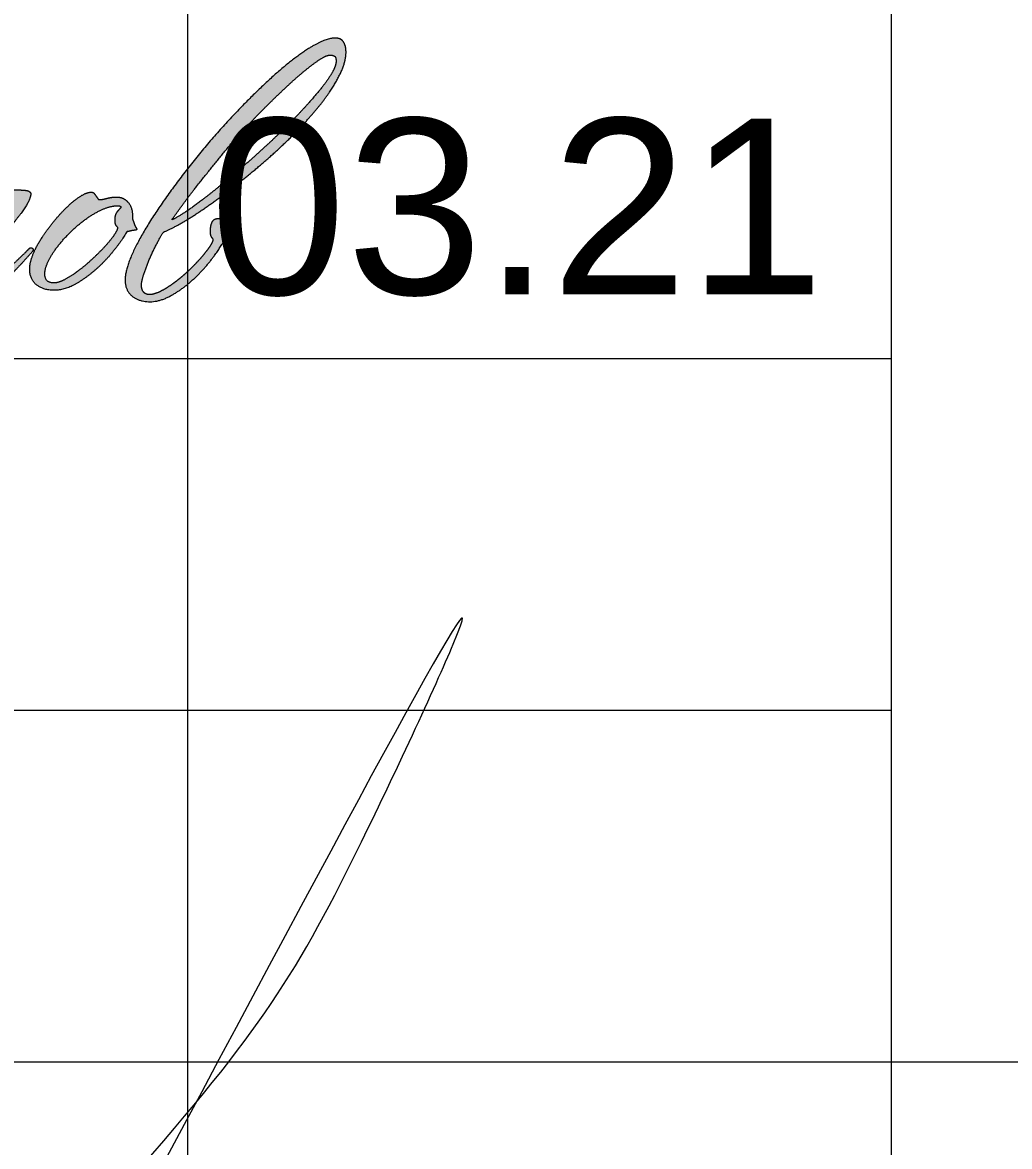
# Model space of a CAD drawing. Header units: metres. Extents: x 0 to 41, y 0 to 29.
# Drawn here: x 27.265 to 28.668, y 1.88 to 3.478 of the extents above; entities that cross this region are included whole.
import ezdxf

# ---------------------------------------------------------------- set-up
doc = ezdxf.new("R2010")
doc.units = ezdxf.units.M
doc.header["$MEASUREMENT"] = 0
doc.layers.add('Level 50', color=7, linetype='Continuous', lineweight=0)
doc.layers.add('Level 63', color=7, linetype='Continuous', lineweight=0)
doc.styles.add('GOST 2.304', font='CS_Gost2304.shx')

# ---------------------------------------------------------------- blocks, each defined once
blk = doc.blocks.new('*U47')
at = {"layer": 'Level 63', "color": 7, "linetype": 'Continuous', "lineweight": 13}
for p, q in [((7.0128, -8.5), (7.0128, -14)), ((8.0128, -8.5), (8.0128, -14)), ((8.0128, -12.5), (20.0128, -12.5))]:
    blk.add_line(p, q, dxfattribs=at)
at = {"layer": 'Level 63', "color": 7, "linetype": 'Continuous', "lineweight": 0}
for p, q in [((1.5128, -11.5), (8.0128, -11.5)), ((1.5128, -12), (8.0128, -12)), ((1.5128, -12.5), (8.0128, -12.5))]:
    blk.add_line(p, q, dxfattribs=at)
blk = doc.blocks.new('*U8')
at = {"linetype": 'Continuous', "lineweight": 0}
h = blk.add_hatch(color=5, dxfattribs=at)
edge = h.paths.add_edge_path()
edge.add_spline(control_points=[(0.5578, -0.0108), (0.5606, -0.0104), (0.5629, -0.0098), (0.5653, -0.0092), (0.5665, -0.0092)], knot_values=[0, 0, 0, 0.5, 0.5, 1, 1, 1], degree=2, periodic=0)
edge.add_spline(control_points=[(0.5665, -0.0092), (0.5713, -0.0084), (0.5685, -0.0052), (0.5677, -0.0044), (0.5667, -0.0017), (0.5657, 0.0011), (0.5645, 0.0043)], knot_values=[0, 0, 0, 0.333333, 0.333333, 0.666667, 0.666667, 1, 1, 1], degree=2, periodic=0)
edge.add_spline(control_points=[(0.5645, 0.0043), (0.5645, 0.0051), (0.5647, 0.0057), (0.5649, 0.0063), (0.5649, 0.0071), (0.5649, 0.0127), (0.5625, 0.0159), (0.5602, 0.019), (0.5526, 0.019), (0.547, 0.019), (0.5448, 0.0149), (0.5427, 0.0107), (0.5427, 0.0039), (0.5427, -0.0013), (0.544, -0.003), (0.5454, -0.0048), (0.5462, -0.0056)], knot_values=[0, 0, 0, 0.125, 0.125, 0.25, 0.25, 0.375, 0.375, 0.5, 0.5, 0.625, 0.625, 0.75, 0.75, 0.875, 0.875, 1, 1, 1], degree=2, periodic=0)
edge.add_spline(control_points=[(0.5462, -0.0056), (0.5462, -0.0088), (0.5421, -0.015), (0.5379, -0.0211), (0.5313, -0.0287), (0.5247, -0.0363), (0.5164, -0.0442), (0.508, -0.0522), (0.4995, -0.0585), (0.4909, -0.0649), (0.4828, -0.0691), (0.4746, -0.0733), (0.4687, -0.0733), (0.4643, -0.0733), (0.4617, -0.0703), (0.4591, -0.0673), (0.4591, -0.0617), (0.4591, -0.057), (0.4623, -0.0474), (0.4655, -0.0379), (0.4698, -0.0279), (0.4742, -0.018), (0.4788, -0.0094), (0.4834, -0.0009), (0.4858, 0.0027)], knot_values=[0, 0, 0, 0.083333, 0.083333, 0.166667, 0.166667, 0.25, 0.25, 0.333333, 0.333333, 0.416667, 0.416667, 0.5, 0.5, 0.583333, 0.583333, 0.666667, 0.666667, 0.75, 0.75, 0.833333, 0.833333, 0.916667, 0.916667, 1, 1, 1], degree=2, periodic=0)
edge.add_spline(control_points=[(0.4858, 0.0027), (0.4973, 0.0075), (0.5134, 0.0172), (0.5295, 0.0269), (0.5476, 0.0401), (0.5657, 0.0532), (0.5852, 0.0689), (0.6047, 0.0846), (0.623, 0.1013), (0.6405, 0.1172), (0.656, 0.1339), (0.6715, 0.1506), (0.6831, 0.1663), (0.6946, 0.182), (0.7014, 0.1963), (0.7082, 0.2106), (0.7082, 0.2222)], knot_values=[0, 0, 0, 0.125, 0.125, 0.25, 0.25, 0.375, 0.375, 0.5, 0.5, 0.625, 0.625, 0.75, 0.75, 0.875, 0.875, 1, 1, 1], degree=2, periodic=0)
edge.add_spline(control_points=[(0.7082, 0.2222), (0.7082, 0.2301), (0.705, 0.2347), (0.7018, 0.2393), (0.695, 0.2393), (0.6843, 0.2393), (0.6674, 0.2293), (0.6505, 0.2194), (0.6306, 0.2025), (0.6107, 0.1856), (0.5886, 0.1633), (0.5665, 0.1411), (0.5452, 0.1166), (0.524, 0.0922), (0.5049, 0.0667), (0.4858, 0.0413), (0.471, 0.0182), (0.4563, -0.0049), (0.4478, -0.0239), (0.4392, -0.043), (0.4392, -0.0554), (0.4392, -0.0685), (0.4478, -0.0752), (0.4563, -0.082), (0.4691, -0.082), (0.4814, -0.082), (0.4945, -0.0748), (0.5076, -0.0677), (0.5198, -0.0569), (0.5319, -0.0462), (0.5419, -0.0337), (0.5518, -0.0211), (0.5578, -0.0108)], knot_values=[0, 0, 0, 0.0625, 0.0625, 0.125, 0.125, 0.1875, 0.1875, 0.25, 0.25, 0.3125, 0.3125, 0.375, 0.375, 0.4375, 0.4375, 0.5, 0.5, 0.5625, 0.5625, 0.625, 0.625, 0.6875, 0.6875, 0.75, 0.75, 0.8125, 0.8125, 0.875, 0.875, 0.9375, 0.9375, 1, 1, 1], degree=2, periodic=0)
edge = h.paths.add_edge_path(flags=16)
edge.add_spline(control_points=[(0.496, 0.0176), (0.5123, 0.0411), (0.531, 0.0645), (0.5497, 0.088), (0.5664, 0.1083), (0.5724, 0.1154), (0.5827, 0.1266), (0.5931, 0.1377), (0.605, 0.1499), (0.6169, 0.162), (0.6299, 0.1743), (0.6428, 0.1867), (0.6543, 0.1964), (0.6659, 0.2062), (0.675, 0.2123), (0.6842, 0.2185), (0.6889, 0.2185), (0.6925, 0.2185), (0.6943, 0.2171), (0.6961, 0.2157), (0.6961, 0.2113)], knot_values=[0, 0, 0, 0.1, 0.1, 0.2, 0.2, 0.3, 0.3, 0.4, 0.4, 0.5, 0.5, 0.6, 0.6, 0.7, 0.7, 0.8, 0.8, 0.9, 0.9, 1, 1, 1], degree=2, periodic=0)
edge.add_spline(control_points=[(0.6961, 0.2113), (0.6961, 0.2046), (0.6893, 0.1938), (0.6826, 0.1831), (0.671, 0.1696), (0.6595, 0.156), (0.6446, 0.1407), (0.6297, 0.1254), (0.613, 0.1099), (0.5954, 0.0936), (0.5777, 0.0784), (0.56, 0.0633), (0.5443, 0.0508), (0.5286, 0.0383), (0.5159, 0.0295), (0.5031, 0.0208), (0.496, 0.0176)], knot_values=[0, 0, 0, 0.125, 0.125, 0.25, 0.25, 0.375, 0.375, 0.5, 0.5, 0.625, 0.625, 0.75, 0.75, 0.875, 0.875, 1, 1, 1], degree=2, periodic=0)
h = blk.add_hatch(color=5, dxfattribs=at)
edge = h.paths.add_edge_path()
edge.add_line((0.1897, -0.0449), (0.1897, -0.0434))
edge.add_spline(control_points=[(0.1897, -0.0434), (0.1881, -0.039), (0.1855, -0.038), (0.1829, -0.037), (0.1801, -0.0374), (0.1718, -0.0378), (0.168, -0.0438), (0.1642, -0.0498), (0.1648, -0.0565), (0.1654, -0.0633), (0.1704, -0.0689), (0.1753, -0.0745), (0.1853, -0.0745), (0.1972, -0.0737), (0.2076, -0.0674), (0.2179, -0.0612), (0.2271, -0.0523), (0.2362, -0.0433), (0.2438, -0.0326), (0.2513, -0.0218), (0.2579, -0.0119), (0.2645, -0.0019), (0.2697, 0.0062), (0.2749, 0.0144), (0.2793, 0.0183)], knot_values=[0, 0, 0, 0.083333, 0.083333, 0.166667, 0.166667, 0.25, 0.25, 0.333333, 0.333333, 0.416667, 0.416667, 0.5, 0.5, 0.583333, 0.583333, 0.666667, 0.666667, 0.75, 0.75, 0.833333, 0.833333, 0.916667, 0.916667, 1, 1, 1], degree=2, periodic=0)
edge.add_spline(control_points=[(0.2793, 0.0183), (0.2781, 0.0164), (0.2729, 0.0076), (0.2677, -0.0011), (0.2623, -0.0127), (0.2569, -0.0242), (0.2529, -0.0371), (0.2489, -0.0501), (0.2497, -0.0608)], knot_values=[0, 0, 0, 0.25, 0.25, 0.5, 0.5, 0.75, 0.75, 1, 1, 1], degree=2, periodic=0)
edge.add_spline(control_points=[(0.2497, -0.0608), (0.2493, -0.0708), (0.2531, -0.0735), (0.2569, -0.0761), (0.2637, -0.0741), (0.2721, -0.0717), (0.2808, -0.0652), (0.2896, -0.0588), (0.2979, -0.0509), (0.3063, -0.0429), (0.3137, -0.0348), (0.321, -0.0266), (0.3266, -0.0206)], knot_values=[0, 0, 0, 0.166667, 0.166667, 0.333333, 0.333333, 0.5, 0.5, 0.666667, 0.666667, 0.833333, 0.833333, 1, 1, 1], degree=2, periodic=0)
edge.add_spline(control_points=[(0.3266, -0.0206), (0.3278, -0.0175), (0.3262, -0.0167), (0.3246, -0.0159), (0.3234, -0.0163)], knot_values=[0, 0, 0, 0.5, 0.5, 1, 1, 1], degree=2, periodic=0)
edge.add_spline(control_points=[(0.3234, -0.0163), (0.3206, -0.019), (0.3137, -0.0258), (0.3067, -0.0326), (0.2989, -0.0397), (0.2912, -0.0469), (0.2834, -0.0529), (0.2757, -0.0588), (0.2713, -0.06)], knot_values=[0, 0, 0, 0.25, 0.25, 0.5, 0.5, 0.75, 0.75, 1, 1, 1], degree=2, periodic=0)
edge.add_spline(control_points=[(0.2713, -0.06), (0.2657, -0.0592), (0.2669, -0.0549)], knot_values=[0, 0, 0, 1, 1, 1], degree=2, periodic=0)
edge.add_spline(control_points=[(0.2669, -0.0549), (0.2681, -0.0405), (0.2761, -0.0262), (0.284, -0.0119), (0.2938, 0.0012), (0.3035, 0.0144), (0.3121, 0.0253), (0.3206, 0.0363), (0.323, 0.0438), (0.3254, 0.0498), (0.3234, 0.0516), (0.3214, 0.0534), (0.3174, 0.0538), (0.3119, 0.0542), (0.3075, 0.0544), (0.3031, 0.0546), (0.2985, 0.0528), (0.294, 0.051), (0.2888, 0.0458), (0.2836, 0.0406), (0.2773, 0.0307)], knot_values=[0, 0, 0, 0.1, 0.1, 0.2, 0.2, 0.3, 0.3, 0.4, 0.4, 0.5, 0.5, 0.6, 0.6, 0.7, 0.7, 0.8, 0.8, 0.9, 0.9, 1, 1, 1], degree=2, periodic=0)
edge.add_spline(control_points=[(0.2773, 0.0307), (0.2677, 0.0156), (0.2575, -0.0007), (0.2474, -0.0171), (0.2374, -0.0308), (0.2275, -0.0445), (0.2175, -0.0533), (0.2076, -0.062), (0.1976, -0.0624), (0.1932, -0.0624), (0.1905, -0.0592), (0.1877, -0.0561), (0.1897, -0.0449)], knot_values=[0, 0, 0, 0.166667, 0.166667, 0.333333, 0.333333, 0.5, 0.5, 0.666667, 0.666667, 0.833333, 0.833333, 1, 1, 1], degree=2, periodic=0)
h = blk.add_hatch(color=5, dxfattribs=at)
edge = h.paths.add_edge_path()
edge.add_line((0.4483, 0.0185), (0.4483, 0.0209))
edge.add_spline(control_points=[(0.4483, 0.0209), (0.4483, 0.034), (0.4423, 0.0398), (0.4364, 0.0456), (0.4288, 0.0456), (0.4236, 0.0456), (0.4173, 0.044), (0.4109, 0.0424), (0.4081, 0.0424), (0.4069, 0.0424), (0.4059, 0.0438), (0.4049, 0.0452), (0.4037, 0.0469), (0.4025, 0.0487), (0.4014, 0.0501), (0.4002, 0.0515), (0.3982, 0.0515), (0.3926, 0.0515), (0.385, 0.0467), (0.3775, 0.042), (0.3691, 0.034), (0.3608, 0.0261), (0.3526, 0.0161), (0.3445, 0.0062), (0.3377, -0.0041), (0.3309, -0.0145), (0.327, -0.0244), (0.323, -0.0343), (0.323, -0.0419), (0.323, -0.055), (0.3315, -0.0616), (0.3401, -0.0681), (0.3528, -0.0681), (0.3651, -0.0681), (0.3783, -0.0608), (0.3914, -0.0534), (0.4035, -0.0427), (0.4157, -0.032), (0.4256, -0.0194), (0.4356, -0.0069), (0.4415, 0.0034)], knot_values=[0, 0, 0, 0.05, 0.05, 0.1, 0.1, 0.15, 0.15, 0.2, 0.2, 0.25, 0.25, 0.3, 0.3, 0.35, 0.35, 0.4, 0.4, 0.45, 0.45, 0.5, 0.5, 0.55, 0.55, 0.6, 0.6, 0.65, 0.65, 0.7, 0.7, 0.75, 0.75, 0.8, 0.8, 0.85, 0.85, 0.9, 0.9, 0.95, 0.95, 1, 1, 1], degree=2, periodic=0)
edge.add_spline(control_points=[(0.4415, 0.0034), (0.4443, 0.0038), (0.4467, 0.0044), (0.4491, 0.005), (0.4503, 0.005), (0.4551, 0.005), (0.4523, 0.0086)], knot_values=[0, 0, 0, 0.333333, 0.333333, 0.666667, 0.666667, 1, 1, 1], degree=2, periodic=0)
edge.add_spline(control_points=[(0.4523, 0.0086), (0.4515, 0.0094), (0.4505, 0.0124), (0.4495, 0.0153), (0.4483, 0.0185)], knot_values=[0, 0, 0, 0.5, 0.5, 1, 1, 1], degree=2, periodic=0)
edge = h.paths.add_edge_path(flags=16)
edge.add_spline(control_points=[(0.4301, 0.0086), (0.4301, 0.0055), (0.4259, -0.0007), (0.4217, -0.0069), (0.4148, -0.0145), (0.4078, -0.022), (0.3992, -0.03), (0.3907, -0.038), (0.3821, -0.0444), (0.3736, -0.0507), (0.3658, -0.0549), (0.3581, -0.0591), (0.3525, -0.0591), (0.3414, -0.0591), (0.3414, -0.0479), (0.3414, -0.0416), (0.3455, -0.0328), (0.3497, -0.024), (0.3569, -0.0149), (0.364, -0.0057), (0.3732, 0.0033), (0.3823, 0.0122), (0.3921, 0.0192), (0.4018, 0.0262), (0.4118, 0.0306), (0.4217, 0.0349), (0.4301, 0.0349), (0.4341, 0.0349), (0.4341, 0.0333)], knot_values=[0, 0, 0, 0.071429, 0.071429, 0.142857, 0.142857, 0.214286, 0.214286, 0.285714, 0.285714, 0.357143, 0.357143, 0.428571, 0.428571, 0.5, 0.5, 0.571429, 0.571429, 0.642857, 0.642857, 0.714286, 0.714286, 0.785714, 0.785714, 0.857143, 0.857143, 0.928571, 0.928571, 1, 1, 1], degree=2, periodic=0)
edge.add_spline(control_points=[(0.4341, 0.0333), (0.4341, 0.0325), (0.4303, 0.0286), (0.4265, 0.0246), (0.4265, 0.0178), (0.4265, 0.0126), (0.4279, 0.011), (0.4293, 0.0094), (0.4301, 0.0086)], knot_values=[0, 0, 0, 0.25, 0.25, 0.5, 0.5, 0.75, 0.75, 1, 1, 1], degree=2, periodic=0)
at = {"color": 5, "linetype": 'Continuous', "lineweight": 0, "flags": 128}
blk.add_lwpolyline([(0.4483, 0.0209), (0.4483, 0.0185)], dxfattribs=at)
at = {"color": 5, "linetype": 'Continuous', "lineweight": 0}
for points, knots in [([(0.7082, 0.2222), (0.7082, 0.2106), (0.7014, 0.1963), (0.6946, 0.182), (0.6831, 0.1663), (0.6715, 0.1506), (0.656, 0.1339), (0.6405, 0.1172), (0.623, 0.1013), (0.6047, 0.0846), (0.5852, 0.0689), (0.5657, 0.0532), (0.5476, 0.0401), (0.5295, 0.0269), (0.5134, 0.0172), (0.4973, 0.0075), (0.4858, 0.0027), (0.4834, -0.0009), (0.4788, -0.0094), (0.4742, -0.018), (0.4698, -0.0279), (0.4655, -0.0379), (0.4623, -0.0474), (0.4591, -0.057), (0.4591, -0.0617), (0.4591, -0.0673), (0.4617, -0.0703), (0.4643, -0.0733), (0.4687, -0.0733), (0.4746, -0.0733), (0.4828, -0.0691), (0.4909, -0.0649), (0.4995, -0.0585), (0.508, -0.0522), (0.5164, -0.0442), (0.5247, -0.0363), (0.5313, -0.0287), (0.5379, -0.0211), (0.5421, -0.015), (0.5462, -0.0088), (0.5462, -0.0056), (0.5454, -0.0048), (0.544, -0.003), (0.5427, -0.0013), (0.5427, 0.0039), (0.5427, 0.0107), (0.5448, 0.0149), (0.547, 0.019), (0.5526, 0.019), (0.5602, 0.019), (0.5625, 0.0159), (0.5649, 0.0127), (0.5649, 0.0071), (0.5649, 0.0063), (0.5647, 0.0057), (0.5645, 0.0051), (0.5645, 0.0043), (0.5657, 0.0011), (0.5667, -0.0017), (0.5677, -0.0044), (0.5685, -0.0052), (0.5713, -0.0084), (0.5665, -0.0092), (0.5653, -0.0092), (0.5629, -0.0098), (0.5606, -0.0104), (0.5578, -0.0108), (0.5518, -0.0211), (0.5419, -0.0337), (0.5319, -0.0462), (0.5198, -0.0569), (0.5076, -0.0677), (0.4945, -0.0748), (0.4814, -0.082), (0.4691, -0.082), (0.4563, -0.082), (0.4478, -0.0752), (0.4392, -0.0685), (0.4392, -0.0554), (0.4392, -0.043), (0.4478, -0.0239), (0.4563, -0.0049), (0.471, 0.0182), (0.4858, 0.0413), (0.5049, 0.0667), (0.524, 0.0922), (0.5452, 0.1166), (0.5665, 0.1411), (0.5886, 0.1633), (0.6107, 0.1856), (0.6306, 0.2025), (0.6505, 0.2194), (0.6674, 0.2293), (0.6843, 0.2393), (0.695, 0.2393), (0.7018, 0.2393), (0.705, 0.2347), (0.7082, 0.2301), (0.7082, 0.2222)], [0, 0, 0, 0.020408, 0.020408, 0.040816, 0.040816, 0.061224, 0.061224, 0.081633, 0.081633, 0.102041, 0.102041, 0.122449, 0.122449, 0.142857, 0.142857, 0.163265, 0.163265, 0.183673, 0.183673, 0.204082, 0.204082, 0.22449, 0.22449, 0.244898, 0.244898, 0.265306, 0.265306, 0.285714, 0.285714, 0.306122, 0.306122, 0.326531, 0.326531, 0.346939, 0.346939, 0.367347, 0.367347, 0.387755, 0.387755, 0.408163, 0.408163, 0.428571, 0.428571, 0.44898, 0.44898, 0.469388, 0.469388, 0.489796, 0.489796, 0.510204, 0.510204, 0.530612, 0.530612, 0.55102, 0.55102, 0.571429, 0.571429, 0.591837, 0.591837, 0.612245, 0.612245, 0.632653, 0.632653, 0.653061, 0.653061, 0.673469, 0.673469, 0.693878, 0.693878, 0.714286, 0.714286, 0.734694, 0.734694, 0.755102, 0.755102, 0.77551, 0.77551, 0.795918, 0.795918, 0.816327, 0.816327, 0.836735, 0.836735, 0.857143, 0.857143, 0.877551, 0.877551, 0.897959, 0.897959, 0.918367, 0.918367, 0.938776, 0.938776, 0.959184, 0.959184, 0.979592, 0.979592, 1, 1, 1]), ([(0.6961, 0.2113), (0.6961, 0.2157), (0.6943, 0.2171), (0.6925, 0.2185), (0.6889, 0.2185), (0.6842, 0.2185), (0.675, 0.2123), (0.6659, 0.2062), (0.6543, 0.1964), (0.6428, 0.1867), (0.6299, 0.1743), (0.6169, 0.162), (0.605, 0.1499), (0.5931, 0.1377), (0.5827, 0.1266), (0.5724, 0.1154), (0.5664, 0.1083), (0.5497, 0.088), (0.531, 0.0645), (0.5123, 0.0411), (0.496, 0.0176), (0.5031, 0.0208), (0.5159, 0.0295), (0.5286, 0.0383), (0.5443, 0.0508), (0.56, 0.0633), (0.5777, 0.0784), (0.5954, 0.0936), (0.613, 0.1099), (0.6297, 0.1254), (0.6446, 0.1407), (0.6595, 0.156), (0.671, 0.1696), (0.6826, 0.1831), (0.6893, 0.1938), (0.6961, 0.2046), (0.6961, 0.2113)], [0, 0, 0, 0.055556, 0.055556, 0.111111, 0.111111, 0.166667, 0.166667, 0.222222, 0.222222, 0.277778, 0.277778, 0.333333, 0.333333, 0.388889, 0.388889, 0.444444, 0.444444, 0.5, 0.5, 0.555556, 0.555556, 0.611111, 0.611111, 0.666667, 0.666667, 0.722222, 0.722222, 0.777778, 0.777778, 0.833333, 0.833333, 0.888889, 0.888889, 0.944444, 0.944444, 1, 1, 1]), ([(0.2773, 0.0307), (0.2836, 0.0406), (0.2888, 0.0458), (0.294, 0.051), (0.2985, 0.0528), (0.3031, 0.0546), (0.3075, 0.0544), (0.3119, 0.0542), (0.3174, 0.0538), (0.3214, 0.0534), (0.3234, 0.0516), (0.3254, 0.0498), (0.323, 0.0438), (0.3206, 0.0363), (0.3121, 0.0253), (0.3035, 0.0144), (0.2938, 0.0012), (0.284, -0.0119), (0.2761, -0.0262), (0.2681, -0.0405), (0.2669, -0.0549), (0.2657, -0.0592), (0.2713, -0.06), (0.2757, -0.0588), (0.2834, -0.0529), (0.2912, -0.0469), (0.2989, -0.0397), (0.3067, -0.0326), (0.3137, -0.0258), (0.3206, -0.019), (0.3234, -0.0163), (0.3246, -0.0159), (0.3262, -0.0167), (0.3278, -0.0175), (0.3266, -0.0206), (0.321, -0.0266), (0.3137, -0.0348), (0.3063, -0.0429), (0.2979, -0.0509), (0.2896, -0.0588), (0.2808, -0.0652), (0.2721, -0.0717), (0.2637, -0.0741), (0.2569, -0.0761), (0.2531, -0.0735), (0.2493, -0.0708), (0.2497, -0.0608), (0.2489, -0.0501), (0.2529, -0.0371), (0.2569, -0.0242), (0.2623, -0.0127), (0.2677, -0.0011), (0.2729, 0.0076), (0.2781, 0.0164), (0.2793, 0.0183), (0.2749, 0.0144), (0.2697, 0.0062), (0.2645, -0.0019), (0.2579, -0.0119), (0.2513, -0.0218), (0.2438, -0.0326), (0.2362, -0.0433), (0.2271, -0.0523), (0.2179, -0.0612), (0.2076, -0.0674), (0.1972, -0.0737), (0.1853, -0.0745), (0.1753, -0.0745), (0.1704, -0.0689), (0.1654, -0.0633), (0.1648, -0.0565), (0.1642, -0.0498), (0.168, -0.0438), (0.1718, -0.0378), (0.1801, -0.0374), (0.1829, -0.037), (0.1855, -0.038), (0.1881, -0.039), (0.1897, -0.0434)], [0, 0, 0, 0.025641, 0.025641, 0.051282, 0.051282, 0.076923, 0.076923, 0.102564, 0.102564, 0.128205, 0.128205, 0.153846, 0.153846, 0.179487, 0.179487, 0.205128, 0.205128, 0.230769, 0.230769, 0.25641, 0.25641, 0.282051, 0.282051, 0.307692, 0.307692, 0.333333, 0.333333, 0.358974, 0.358974, 0.384615, 0.384615, 0.410256, 0.410256, 0.435897, 0.435897, 0.461538, 0.461538, 0.487179, 0.487179, 0.512821, 0.512821, 0.538462, 0.538462, 0.564103, 0.564103, 0.589744, 0.589744, 0.615385, 0.615385, 0.641026, 0.641026, 0.666667, 0.666667, 0.692308, 0.692308, 0.717949, 0.717949, 0.74359, 0.74359, 0.769231, 0.769231, 0.794872, 0.794872, 0.820513, 0.820513, 0.846154, 0.846154, 0.871795, 0.871795, 0.897436, 0.897436, 0.923077, 0.923077, 0.948718, 0.948718, 0.974359, 0.974359, 1, 1, 1]), ([(0.4523, 0.0086), (0.4551, 0.005), (0.4503, 0.005), (0.4491, 0.005), (0.4467, 0.0044), (0.4443, 0.0038), (0.4415, 0.0034), (0.4356, -0.0069), (0.4256, -0.0194), (0.4157, -0.032), (0.4035, -0.0427), (0.3914, -0.0534), (0.3783, -0.0608), (0.3651, -0.0681), (0.3528, -0.0681), (0.3401, -0.0681), (0.3315, -0.0616), (0.323, -0.055), (0.323, -0.0419), (0.323, -0.0343), (0.327, -0.0244), (0.3309, -0.0145), (0.3377, -0.0041), (0.3445, 0.0062), (0.3526, 0.0161), (0.3608, 0.0261), (0.3691, 0.034), (0.3775, 0.042), (0.385, 0.0467), (0.3926, 0.0515), (0.3982, 0.0515), (0.4002, 0.0515), (0.4014, 0.0501), (0.4025, 0.0487), (0.4037, 0.0469), (0.4049, 0.0452), (0.4059, 0.0438), (0.4069, 0.0424), (0.4081, 0.0424), (0.4109, 0.0424), (0.4173, 0.044), (0.4236, 0.0456), (0.4288, 0.0456), (0.4364, 0.0456), (0.4423, 0.0398), (0.4483, 0.034), (0.4483, 0.0209)], [0, 0, 0, 0.043478, 0.043478, 0.086957, 0.086957, 0.130435, 0.130435, 0.173913, 0.173913, 0.217391, 0.217391, 0.26087, 0.26087, 0.304348, 0.304348, 0.347826, 0.347826, 0.391304, 0.391304, 0.434783, 0.434783, 0.478261, 0.478261, 0.521739, 0.521739, 0.565217, 0.565217, 0.608696, 0.608696, 0.652174, 0.652174, 0.695652, 0.695652, 0.73913, 0.73913, 0.782609, 0.782609, 0.826087, 0.826087, 0.869565, 0.869565, 0.913043, 0.913043, 0.956522, 0.956522, 1, 1, 1]), ([(0.4341, 0.0333), (0.4341, 0.0349), (0.4301, 0.0349), (0.4217, 0.0349), (0.4118, 0.0306), (0.4018, 0.0262), (0.3921, 0.0192), (0.3823, 0.0122), (0.3732, 0.0033), (0.364, -0.0057), (0.3569, -0.0149), (0.3497, -0.024), (0.3455, -0.0328), (0.3414, -0.0416), (0.3414, -0.0479), (0.3414, -0.0591), (0.3525, -0.0591), (0.3581, -0.0591), (0.3658, -0.0549), (0.3736, -0.0507), (0.3821, -0.0444), (0.3907, -0.038), (0.3992, -0.03), (0.4078, -0.022), (0.4148, -0.0145), (0.4217, -0.0069), (0.4259, -0.0007), (0.4301, 0.0055), (0.4301, 0.0086), (0.4293, 0.0094), (0.4279, 0.011), (0.4265, 0.0126), (0.4265, 0.0178), (0.4265, 0.0246), (0.4303, 0.0286), (0.4341, 0.0325), (0.4341, 0.0333)], [0, 0, 0, 0.055556, 0.055556, 0.111111, 0.111111, 0.166667, 0.166667, 0.222222, 0.222222, 0.277778, 0.277778, 0.333333, 0.333333, 0.388889, 0.388889, 0.444444, 0.444444, 0.5, 0.5, 0.555556, 0.555556, 0.611111, 0.611111, 0.666667, 0.666667, 0.722222, 0.722222, 0.777778, 0.777778, 0.833333, 0.833333, 0.888889, 0.888889, 0.944444, 0.944444, 1, 1, 1]), ([(0.4483, 0.0185), (0.4495, 0.0153), (0.4505, 0.0124), (0.4515, 0.0094), (0.4523, 0.0086)], [0, 0, 0, 0.5, 0.5, 1, 1, 1])]:
    blk.add_open_spline(points, degree=2, knots=knots, dxfattribs=at)

msp = doc.modelspace()

# ---------------------------------------------------------------- linework, layer by layer
at = {"color": 5, "linetype": 'Continuous', "lineweight": 0}
msp.add_spline([(26.01052242, 1.49924803), (26.11318783, 1.73406585), (26.13837118, 1.82805141), (26.13837118, 1.88125532), (26.10714385, 1.91248266), (26.05786358, 1.91248266), (25.98051731, 1.86782677), (25.92576479, 1.79803844), (25.91131312, 1.75765011), (25.91131312, 1.6890335), (25.92836061, 1.6254114), (25.97119749, 1.56471376), (26.02045945, 1.53627235), (26.08722206, 1.52512923), (26.15527422, 1.54336375), (26.21375033, 1.56995988), (26.25385737, 1.60095966), (26.32522115, 1.72456534), (26.39141506, 1.86062885), (26.44514053, 1.97105662), (26.50136996, 2.06844885), (26.53858343, 2.12060977), (26.55594749, 2.12526246), (26.56264098, 2.10028201), (26.55162893, 2.05918451), (26.5191561, 2.01434431), (26.32792911, 1.64591369), (26.26716111, 1.54066043), (26.2216468, 1.51438273), (26.2094734, 1.53546767), (26.20382008, 1.55656616), (26.19632796, 1.63203685), (26.22945161, 1.75565599), (26.32429369, 1.96234907), (26.42255585, 2.13254413), (26.32550214, 1.93523131), (26.38864456, 1.99082441), (26.25987234, 1.76778439), (26.36062271, 1.89830855), (26.43479372, 1.9411312), (26.49103957, 1.92606017), (26.51783818, 1.86593162), (26.52574854, 1.76901112), (26.45496942, 1.54619113), (26.36720219, 1.48190234), (26.30264319, 1.45496907), (26.20343821, 1.45121697), (26.13465972, 1.48037807), (26.12214486, 1.50205446), (26.11458856, 1.55266906), (26.12835646, 1.60405155), (26.20407196, 1.63163583), (26.35697433, 1.76860921), (26.24148051, 1.54138072), (26.30093876, 1.57570896), (26.45517609, 1.72994629), (26.46729515, 1.77517523), (26.34212782, 1.55837906), (26.47509316, 1.65936461), (26.54345034, 1.78227433), (26.42609561, 1.54924649), (26.58796267, 1.67684377), (26.64642038, 1.78227433), (26.52321439, 1.56469646), (26.68932528, 1.67070337), (26.75580354, 1.78227433), (26.64600974, 1.56242346), (26.81588236, 1.69891829), (26.86339347, 1.78227433), (26.76177695, 1.56562362), (26.95936848, 1.75766507), (26.96423869, 1.76988079), (26.86577045, 1.57757236), (27.10992895, 1.80453324), (27.11259417, 1.81447997), (26.98851037, 1.57401851), (27.20758072, 1.80462534), (27.20758072, 1.83357041), (27.09837183, 1.5857335), (27.39862666, 1.81059004), (27.74268544, 2.30366726), (27.87764043, 2.59418763), (26.90014045, 0.90110801), (27.08325301, 1.33308864), (27.30798811, 1.62368049), (27.46113016, 1.77682254), (27.40551269, 1.68049025), (27.1354474, 1.64812046), (27.57814655, 1.69068443)], degree=3, dxfattribs=at)

# ---------------------------------------------------------------- block references
at = {"color": 5, "linetype": 'Continuous', "lineweight": 0, "xscale": 1.166982693817973, "yscale": 1.166982693817973, "zscale": 1.166982693817973}
msp.add_blockref('*U8', (26.89878656, 3.17653964), dxfattribs=at)
at = {"layer": 'Level 50', "color": 7, "linetype": 'Continuous', "lineweight": 13}
msp.add_blockref('*U47', (20.4872052, 14.49996899), dxfattribs=at)

# ---------------------------------------------------------------- texts
at = {"color": 7, "linetype": 'Continuous', "lineweight": 30, "insert": (27.53128684, 3.34128487), "char_height": 0.25, "attachment_point": 1, "line_spacing_factor": 0.72, "style": 'GOST 2.304'}
msp.add_mtext('\\fArial|b0|i0|c204204|p39;03.21', dxfattribs=at)

doc.saveas('drawing.dxf')
